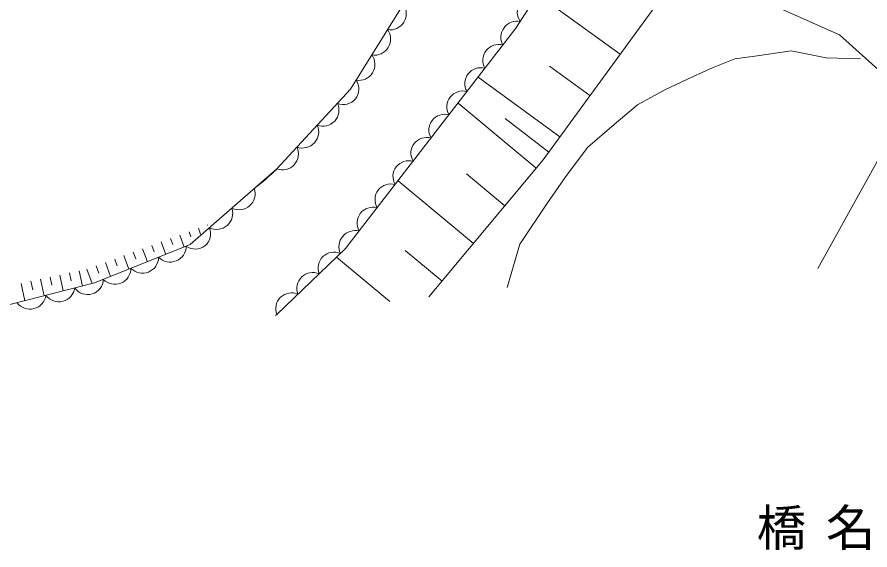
# Model space of a CAD drawing. Units: millimetres, scale not verified. Extents: x 40000 to 680000, y 20000 to 380000.
# Drawn here: x 474362 to 517419, y 263388 to 290297 of the extents above; entities that cross this region are included whole.
import ezdxf

# ---------------------------------------------------------------- set-up
doc = ezdxf.new("R2010")
doc.units = ezdxf.units.MM
doc.header["$LTSCALE"] = 1000
doc.layers.add('M-BGD', color=7, linetype='Continuous', lineweight=13)
doc.layers.add('M-STR-HTXT', color=7, linetype='Continuous', lineweight=13)
doc.styles.add('ＭＳ ゴシック', font='')
doc.styles.get('ＭＳ ゴシック').set_extended_font_data('MS Gothic')

msp = doc.modelspace()

# ---------------------------------------------------------------- linework, layer by layer
at = {"layer": 'M-BGD'}
for p, q in [((491202, 286651), (497828, 297332)), ((502933, 295097), (499548, 289730)), ((508039, 292862), (500925, 283087)), ((504803, 288415), (500633, 291449)), ((512136, 291069), (515878, 289404)), ((499548, 289730), (490949, 278608)), ((515878, 289404), (518014, 287481)), ((513450, 288594), (511727, 288347)), ((515205, 288235), (513450, 288594)), ((510593, 288184), (509502, 287754)), ((511727, 288347), (510593, 288184)), ((516944, 288179), (515205, 288235)), ((503286, 286330), (501249, 287812)), ((509502, 287754), (508462, 287274)), ((501769, 284245), (497634, 287254)), ((508462, 287274), (507059, 286627)), ((487470, 282627), (491202, 286651)), ((507059, 286627), (505676, 285869)), ((500576, 282667), (496631, 285957)), ((505676, 285869), (504502, 284864)), ((498996, 285178), (501207, 283474)), ((504502, 284864), (503173, 283727)), ((518298, 283938), (514782, 277604)), ((503173, 283727), (502098, 282304)), ((500925, 283087), (495154, 276166)), ((483105, 278806), (487470, 282627)), ((497403, 278862), (493598, 282035)), ((498989, 280765), (497052, 282380)), ((502098, 282304), (501115, 280857)), ((501115, 280857), (499739, 278833)), ((483046, 279456), (483141, 279198)), ((483515, 279629), (483622, 279337)), ((483984, 279801), (483997, 279767)), ((482107, 279112), (482220, 278804)), ((482576, 279284), (482797, 278682)), ((478278, 276871), (483105, 278806)), ((480699, 278595), (480940, 277938)), ((481168, 278767), (481286, 278446)), ((481638, 278939), (481869, 278310)), ((490949, 278608), (487474, 275272)), ((499739, 278833), (499097, 276642)), ((479760, 278250), (480011, 277566)), ((480229, 278422), (480353, 278087)), ((493187, 275928), (490495, 278173)), ((495817, 276960), (493949, 278517)), ((478352, 277733), (478485, 277370)), ((478821, 277906), (479083, 277193)), ((479291, 278078), (479419, 277729)), ((477015, 277375), (477099, 276983)), ((477503, 277480), (477668, 276715)), ((477883, 277561), (478148, 276838)), ((462699, 272900), (478278, 276871)), ((475059, 276954), (475151, 276526)), ((475548, 277059), (475728, 276221)), ((476037, 277164), (476125, 276754)), ((476526, 277269), (476698, 276468)), ((474570, 276849), (474758, 275974)), ((487474, 275272), (487415, 275230))]:
    msp.add_line(p, q, dxfattribs=at)
for centre, radius, start, end in [((500417, 290545), 800, 79.8, 215.7257), ((493197, 290467), 816, 260.965, 35.4059), ((499604, 289279), 815, 78.4056, 209.2022), ((492404, 289188), 816, 260.965, 35.4059), ((498676, 288111), 800, 74.3238, 210.2495), ((491611, 287910), 816, 260.965, 35.4059), ((497769, 286937), 800, 74.3238, 210.2495), ((490838, 286662), 782, 247.6915, 34.4317), ((496861, 285764), 800, 74.3238, 210.2495), ((489798, 285602), 816, 249.935, 24.3759), ((495954, 284590), 800, 74.3238, 210.2495), ((488775, 284499), 816, 249.935, 24.3759), ((495046, 283416), 800, 74.3238, 210.2495), ((487752, 283396), 816, 249.935, 24.3759), ((494139, 282243), 800, 74.3238, 210.2495), ((478144, 292224), 13388, 307.7469, 314.1804), ((485566, 281380), 816, 243.982, 18.4229), ((493231, 281069), 800, 74.3238, 210.2495), ((484434, 280389), 816, 243.982, 18.4229), ((492324, 279895), 800, 74.3238, 210.2495), ((483360, 279356), 776, 234.2387, 22.7138), ((491432, 278696), 821, 75.8581, 204.547), ((482091, 278740), 816, 224.6247, 359.0656), ((480694, 278180), 816, 224.6247, 359.0656), ((490357, 277624), 800, 65.8702, 201.7959), ((479298, 277620), 816, 224.6247, 359.0656), ((489287, 276597), 800, 65.8702, 201.7959), ((477924, 277077), 793, 215.5065, 357.8321), ((476471, 276736), 816, 217.0797, 351.5206), ((475013, 276365), 816, 217.0797, 351.5206), ((488217, 275569), 800, 65.8702, 201.7959)]:
    msp.add_arc(centre, radius, start, end, dxfattribs=at)

# ---------------------------------------------------------------- texts
at = {"layer": 'M-STR-HTXT', "insert": (511698, 263388), "char_height": 1833, "attachment_point": 7, "style": 'ＭＳ ゴシック'}
msp.add_mtext('\\T1.4;橋名', dxfattribs=at)

doc.saveas('drawing.dxf')
